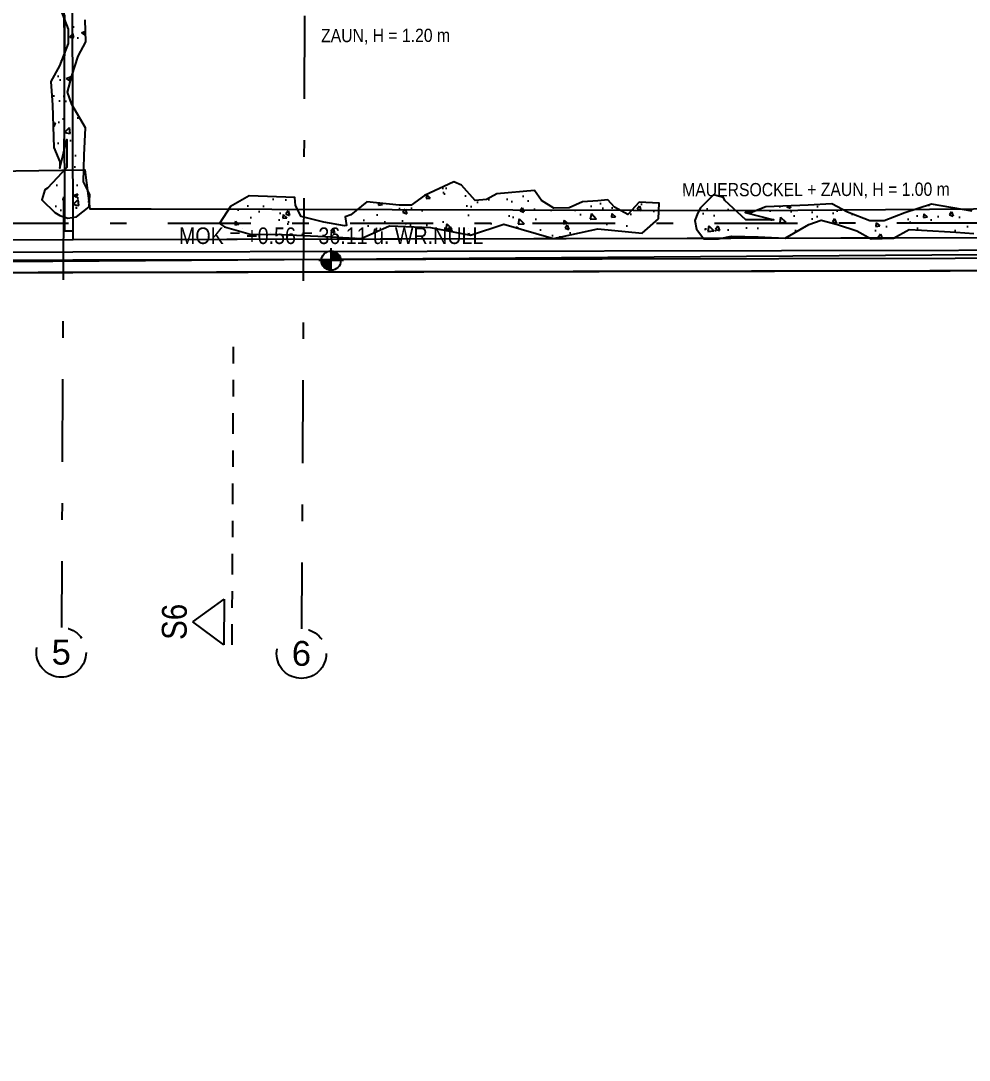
# Model space of a CAD drawing. Header units: millimetres. Extents: x 2639 to 2717, y 1476 to 1588.
# Drawn here: x 2664.61 to 2670.34, y 1527.91 to 1534.18 of the extents above; entities that cross this region are included whole.
import ezdxf
from ezdxf.enums import TextEntityAlignment as Align

# ---------------------------------------------------------------- set-up
doc = ezdxf.new("R2010")
doc.units = ezdxf.units.MM
for name, pattern in [('DASHDOT', [1, 0.5, -0.25, 0, -0.25]), ('STRICHPUNKT', [1, 0.5, -0.25, 0, -0.25]), ('STRICHPUNKTX2', [2, 1, -0.5, 0, -0.5])]:
    doc.linetypes.add(name, pattern=pattern)
doc.layers.add('00_HLP-G00-LEG-M0', color=6, linetype='Continuous', plot=False)
for name, color, linetype in [('01-SCH-G00-LEG-M0', 8, 'STRICHPUNKTX2'), ('01-SYM-G00-Leg-M0', 8, 'Continuous'), ('01-TXT---------M0', 1, 'Continuous'), ('02-ANS-G00-LEG-M0', 8, 'Continuous'), ('02-AXO-G00-LEG-M0', 8, 'STRICHPUNKT'), ('02-DIM-G00-LEG-ACHSEN', 8, 'Continuous'), ('02-FIL-G00-LEG-GRÜN', 72, 'Continuous'), ('02-TXT-G00-LEG-M0', 8, 'Continuous'), ('07-TXT---------M0', 8, 'Continuous'), ('09-VER-G00-LEG-GRUNDSTÜCKSGRENZE', 161, 'Continuous'), ('09-WEG_G00-LEG-M0', 8, 'Continuous')]:
    doc.layers.add(name, color=color, linetype=linetype)
doc.styles.add('ARIAL', font='arial.ttf', dxfattribs={"width": 0.85})
doc.styles.get("Standard").update_dxf_attribs({"font": 'arial.ttf'})
doc.dimstyles.new('pp chromy&schneider', dxfattribs={"dimscale": 0.005, "dimtxt": 25, "dimasz": 10, "dimexe": 0, "dimexo": 0, "dimgap": 5, "dimtad": 1, "dimdec": 1, "dimlfac": 100, "dimrnd": 0.1, "dimzin": 9, "dimdsep": 46, "dimtxsty": 'ARIAL', "dimblk": 'c&s kote', "dimcen": 0, "dimse1": 1, "dimse2": 1, "dimclrd": 8, "dimclrt": 8, "dimadec": 0, "dimazin": 0, "dimtfac": 0.75, "dimtdec": 1, "dimtix": 1, "dimtmove": 2, "dimatfit": 0, "dimldrblk": 'NONE', "dimfxl": 1, "dimtolj": 1, "dimlwd": -1, "dimarcsym": 0})

# ---------------------------------------------------------------- blocks, each defined once
blk = doc.blocks.new('schnittführung')
at = {"color": 4, "linetype": 'DASHDOT', "ltscale": 0.25}
blk.add_line((0.2375, -0.1378), (0.2375, 1.6622), dxfattribs=at)
blk.add_line((0.2375, -0.1378), (0.2375, 1.6622), dxfattribs=at)
blk.add_line((0.2375, -0.1378), (0.2375, 1.6622), dxfattribs=at)
at = {"color": 4}
blk.add_lwpolyline([(0.1875, 0.1378), (0.1875, -0.1378), (0, 0)], close=True, dxfattribs=at)
at = {"layer": '07-TXT---------M0', "color": 9, "style": 'ARIAL', "text_generation_flag": 6, "width": 0.85}
blk.add_attdef('SCHNITT', text='', height=0.15, rotation=270, dxfattribs=at).set_placement((-0.0373, 0), align=Align.CENTER)
blk = doc.blocks.new('01-HK1')
for p, q in [((-0.0005, -0.0742), (-0.0005, 0.0742)), ((0.0737, 0), (-0.0747, 0))]:
    blk.add_line(p, q)
blk.add_circle((-0.0005, 0), 0.0586)
for points in [[(-0.0005, 0.0586), (0.0409, 0.0414), (-0.0005, 0)], [(-0.0005, 0), (0.0581, 0), (0.0409, 0.0414)], [(-0.0591, 0), (-0.0419, -0.0414), (-0.0005, 0)], [(-0.0419, -0.0414), (-0.0005, -0.0586), (-0.0005, 0)]]:
    blk.add_solid(points)
at = {"layer": '01-TXT---------M0', "color": 8, "style": 'ARIAL', "width": 0.85}
blk.add_attdef('HEIGHT', text='', height=0.1, dxfattribs=at).set_placement((0, 0.2), align=Align.TOP_CENTER)
blk = doc.blocks.new('c&s kote')
at = {"color": 8}
for p, q in [((0, -2), (0, 2)), ((0, 2), (0, -2)), ((-2, 0), (2, 0)), ((2, 0), (-2, 0))]:
    blk.add_line(p, q, dxfattribs=at)
blk.add_circle((0, 0), 0.5, dxfattribs=at)
blk = doc.blocks.new('*D2775')
at = {"layer": '02-DIM-G00-LEG-ACHSEN', "color": 8, "transparency": 16777216}
blk.add_arc((2650.9769, 1550.4284), 0.7781, 93.38974, 176.76181, dxfattribs=at)
at = {"layer": 'Defpoints', "color": 0, "transparency": 16777216}
for p in [(2650.99, 1552.9895), (2650.5884, 1551.1026), (2666.8077, 1550.5511), (2645.7881, 1550.3882), (2650.8756, 1530.5898)]:
    blk.add_point(p, dxfattribs=at)
at = {"layer": '02-DIM-G00-LEG-ACHSEN', "color": 8, "transparency": 16777216, "xscale": 0.05, "yscale": 0.05, "zscale": 0.05}
for p, rotation in [((2650.9809, 1551.2065), 1.54864684764933), ((2650.1988, 1550.4224), 268.6029117767915)]:
    blk.add_blockref('c&s kote', p, dxfattribs=dict(at, rotation=rotation))
at = {"layer": '02-DIM-G00-LEG-ACHSEN', "color": 8, "transparency": 16777216, "insert": (2650.4888, 1550.9152), "char_height": 0.125, "attachment_point": 5, "rotation": 225.07578, "style": 'ARIAL'}
blk.add_mtext('\\A1;90.74°', dxfattribs=at)
blk = doc.blocks.new('_None')
blk = doc.blocks.new('*D2777')
at = {"layer": '02-DIM-G00-LEG-ACHSEN', "color": 8, "transparency": 16777216}
blk.add_arc((2650.9575, 1546.622), 0.4872, 95.5897, 173.8254, dxfattribs=at)
at = {"layer": 'Defpoints', "color": 0, "transparency": 16777216}
for p in [(2650.99, 1552.9895), (2650.716, 1547.0452), (2645.769, 1546.6485), (2666.7873, 1546.5412), (2650.8756, 1530.5898)]:
    blk.add_point(p, dxfattribs=at)
at = {"layer": '02-DIM-G00-LEG-ACHSEN', "color": 8, "transparency": 16777216, "xscale": 0.05, "yscale": 0.05, "zscale": 0.05}
for p, rotation in [((2650.96, 1547.1093), 2.64862386707063), ((2650.4702, 1546.6245), 266.766474768712)]:
    blk.add_blockref('c&s kote', p, dxfattribs=dict(at, rotation=rotation))
at = {"layer": '02-DIM-G00-LEG-ACHSEN', "color": 8, "transparency": 16777216, "insert": (2650.6772, 1546.9052), "char_height": 0.125, "attachment_point": 5, "rotation": 224.70755, "style": 'ARIAL'}
blk.add_mtext('\\A1;90.00°', dxfattribs=at)

msp = doc.modelspace()

# ---------------------------------------------------------------- hatches: boundary and pattern name
at = {"layer": '02-FIL-G00-LEG-GRÜN'}
h = msp.add_hatch(dxfattribs=at)
h.set_pattern_fill('AR-CONC', color=256, scale=0.0015, angle=107.04654, style=0)
h.set_pattern_definition([(50.1423, (2675.27823, 1543.35074), (0.2733355, -0.0232298), [0.028575, -0.314325]), (355.1423, (2675.27823, 1543.35074), (-0.053576, 0.286453), [0.02286, -0.25146]), (100.5933, (2675.301, 1543.3488), (0.2197607, 0.2632217), [0.024285, -0.267135]), (46.3265, (2675.27804, 1543.42694), (0.406774, -0.0620534), [0.042862, -0.471487]), (96.778, (2675.31193, 1543.42177), (0.355183, 0.372022), [0.036428, -0.400703]), (351.3263, (2675.27804, 1543.42694), (0.355184, 0.372021), [0.03429, -0.37719]), (21.1423, (2675.31618, 1543.40798), (0.2278026, -0.152833), [0.028575, -0.314325]), (326.1423, (2675.31618, 1543.40798), (0.0920166, 0.2765113), [0.02286, -0.25146]), (71.5937, (2675.33517, 1543.39525), (0.3198185, 0.123679), [0.024285, -0.267135]), (37.6423, (2675.278225, 1543.35074), (0.0043179, 0.1268437), [0, -0.248412, 0, -0.25527, 0, -0.2524125]), (7.6423, (2675.27823, 1543.35074), (0.099856, 0.1505193), [0, -0.145542, 0, -0.242697, 0, -0.0962025]), (327.6423, (2675.19326, 1543.35053), (0.2034066, -0.00808795), [0, -0.09525, 0, -0.29718, 0, -0.394335]), (317.6423, (2675.15516, 1543.35043), (0.2220984, 0.0386915), [0, -0.123825, 0, -0.197358, 0, -0.280035])])
h.paths.add_polyline_path([(2664.9546, 1534.807), (2664.838, 1534.6639), (2664.7953, 1534.4171), (2664.8477, 1534.2572), (2664.8956, 1534.1318), (2664.8958, 1534.0452), (2664.8442, 1533.911), (2664.7925, 1533.8156), (2664.8015, 1533.6729), (2664.8108, 1533.4176), (2664.8457, 1533.3311), (2664.8457, 1533.2922), (2664.8886, 1533.4654), (2664.889, 1533.2966), (2664.7724, 1533.1708), (2664.7551, 1533.1621), (2664.738, 1533.1015), (2664.8161, 1533.0238), (2664.8465, 1533.0066), (2664.8941, 1532.9894), (2664.9461, 1532.9982), (2665.0238, 1533.0589), (2665.028, 1533.1325), (2664.9888, 1533.2103), (2664.9928, 1533.3704), (2665.001, 1533.5349), (2664.9184, 1533.6775), (2664.8922, 1533.751), (2664.918, 1533.8506), (2664.9566, 1533.9675), (2665.0041, 1534.0542), (2664.9994, 1534.1883), (2664.9472, 1534.2834), (2664.9513, 1534.3569), (2664.9638, 1534.5647), (2664.9722, 1534.6729), (2665.0326, 1534.7466)])
h = msp.add_hatch(dxfattribs=at)
h.set_pattern_fill('AR-CONC', color=256, scale=0.0015, angle=14.28664, style=0)
h.set_pattern_definition([(317.3824, (2673.5444, 1522.27964), (-0.0363642, -0.2719), [0.028575, -0.314325]), (262.3824, (2673.5444, 1522.27964), (0.2887, 0.039721), [0.02286, -0.25146]), (7.8334, (2673.54137, 1522.25698), (0.2523347, -0.23218), [0.024285, -0.267135]), (313.5666, (2673.62052, 1522.27616), (-0.081568, -0.403314), [0.042862, -0.471488]), (4.018, (2673.61373, 1522.24255), (0.354488, -0.372685), [0.036428, -0.400702]), (258.5664, (2673.62052, 1522.27616), (0.354487, -0.372685), [0.03429, -0.37719]), (288.3824, (2673.59975, 1522.23897), (-0.1636246, -0.2201793), [0.028575, -0.314325]), (233.3824, (2673.59975, 1522.23897), (0.27176, -0.105224), [0.02286, -0.25146]), (338.8338, (2673.58612, 1522.22062), (0.108136, -0.325403), [0.024285, -0.267135]), (304.8824, (2673.5444, 1522.27964), (0.1264886, -0.0104205), [0, -0.248412, 0, -0.25527, 0, -0.2524125]), (274.8824, (2673.5444, 1522.27964), (0.1455366, -0.1069878), [0, -0.145542, 0, -0.242697, 0, -0.0962025]), (234.8824, (2673.54828, 1522.36451), (-0.01787275, -0.2027812), [0, -0.09525, 0, -0.29718, 0, -0.394335]), (224.8824, (2673.55002, 1522.40257), (0.0279524, -0.2237038), [0, -0.123825, 0, -0.197358, 0, -0.280035])])
h.paths.add_polyline_path([(2668.4602, 1532.9854), (2668.4646, 1533.0813), (2668.3444, 1533.0868), (2668.2747, 1533.0131), (2668.1946, 1533.057), (2668.1547, 1533.1007), (2668.0933, 1533.0948), (2668.0022, 1533.0885), (2667.922, 1533.0519), (2667.8294, 1533.0509), (2667.7546, 1533.0963), (2667.712, 1533.1576), (2667.4842, 1533.1362), (2667.422, 1533.1036), (2667.3529, 1533.0964), (2667.2713, 1533.1896), (2667.224, 1533.2089), (2667.0485, 1533.1276), (2666.9667, 1533.0694), (2666.8946, 1533.0692), (2666.6995, 1533.0885), (2666.6032, 1533.0103), (2666.5682, 1532.9982), (2666.5762, 1532.9462), (2666.5657, 1532.9433), (2666.4396, 1532.9662), (2666.3037, 1533), (2666.2689, 1533.0669), (2666.2642, 1533.1153), (2665.9889, 1533.1244), (2665.876, 1533.0607), (2665.8094, 1532.9572), (2665.8394, 1532.9386), (2665.9955, 1532.8937), (2666.1879, 1532.8917), (2666.4451, 1532.88), (2666.6645, 1532.8665), (2666.8365, 1532.9446), (2667.0834, 1532.9333), (2667.3254, 1532.8879), (2667.5263, 1532.9534), (2667.8263, 1532.8684), (2668.0935, 1532.925), (2668.3615, 1532.8989)])
h = msp.add_hatch(dxfattribs=at)
h.set_pattern_fill('AR-CONC', color=256, scale=0.0015, angle=17.04654, style=0)
h.set_pattern_definition([(320.1423, (2679.04173, 1522.59148), (-0.0232298, -0.2733355), [0.028575, -0.314325]), (265.1423, (2679.04173, 1522.59148), (0.286453, 0.053576), [0.02286, -0.25146]), (10.5933, (2679.0398, 1522.5687), (0.2632217, -0.2197607), [0.024285, -0.267135]), (316.3265, (2679.11793, 1522.59167), (-0.0620534, -0.406774), [0.042862, -0.471488]), (6.778, (2679.11276, 1522.55777), (0.372022, -0.355183), [0.036428, -0.400703]), (261.3263, (2679.11793, 1522.59167), (0.372021, -0.355184), [0.03429, -0.37719]), (291.1423, (2679.09898, 1522.55352), (-0.152833, -0.2278026), [0.028575, -0.314325]), (236.1423, (2679.09898, 1522.55352), (0.2765113, -0.0920166), [0.02286, -0.25146]), (341.5937, (2679.08624, 1522.53454), (0.123679, -0.3198185), [0.024285, -0.267135]), (307.6423, (2679.04173, 1522.59148), (0.1268437, -0.0043179), [0, -0.248412, 0, -0.25527, 0, -0.2524125]), (277.6423, (2679.04173, 1522.59148), (0.1505193, -0.099856), [0, -0.145542, 0, -0.242697, 0, -0.0962025]), (237.6423, (2679.04152, 1522.67645), (-0.00808795, -0.2034066), [0, -0.09525, 0, -0.29718, 0, -0.394335]), (227.6423, (2679.04143, 1522.71454), (0.0386915, -0.2220984), [0, -0.123825, 0, -0.197358, 0, -0.280035])])
h.paths.add_polyline_path([(2670.498, 1532.9151), (2670.3549, 1533.0317), (2670.1081, 1533.0744), (2669.9482, 1533.022), (2669.8228, 1532.9741), (2669.7362, 1532.9739), (2669.602, 1533.0255), (2669.5066, 1533.0772), (2669.3639, 1533.0682), (2669.1086, 1533.0589), (2669.0221, 1533.0241), (2668.9832, 1533.024), (2669.1564, 1532.9811), (2668.9876, 1532.9807), (2668.8618, 1533.0973), (2668.8531, 1533.1146), (2668.7925, 1533.1317), (2668.7148, 1533.0536), (2668.6976, 1533.0233), (2668.6804, 1532.9756), (2668.6892, 1532.9236), (2668.7346, 1532.8655), (2668.8234, 1532.8657), (2668.9013, 1532.8809), (2669.0614, 1532.8769), (2669.2259, 1532.8687), (2669.3685, 1532.9513), (2669.442, 1532.9775), (2669.5416, 1532.9517), (2669.6585, 1532.9131), (2669.7452, 1532.8657), (2669.8793, 1532.8703), (2669.9744, 1532.9225), (2670.0479, 1532.9184), (2670.2557, 1532.9059), (2670.3639, 1532.8975), (2670.4621, 1532.8688)])

# ---------------------------------------------------------------- linework, layer by layer
at = {"layer": '00_HLP-G00-LEG-M0'}
for points in [[(2664.8477, 1534.2572), (2664.8956, 1534.1318), (2664.8958, 1534.0452), (2664.8442, 1533.911), (2664.7925, 1533.8156), (2664.8015, 1533.6729), (2664.8108, 1533.4176), (2664.8457, 1533.3311), (2664.8457, 1533.2922), (2664.8886, 1533.4654), (2664.889, 1533.2966), (2664.7724, 1533.1708), (2664.7551, 1533.1621), (2664.738, 1533.1015), (2664.8161, 1533.0238), (2664.8465, 1533.0066), (2664.8941, 1532.9894), (2664.9461, 1532.9982), (2665.0238, 1533.0589), (2665.028, 1533.1325), (2664.9888, 1533.2103), (2664.9928, 1533.3704), (2665.001, 1533.5349), (2664.9184, 1533.6775), (2664.8922, 1533.751), (2664.918, 1533.8506), (2664.9566, 1533.9675), (2665.0041, 1534.0542), (2664.9994, 1534.1883)], [(2660.3476, 1532.69), (2660.3403, 1533.1596), (2662.7913, 1533.1893), (2664.4398, 1533.2092), (2664.4398, 1533.2748), (2664.9977, 1533.2815), (2665.0268, 1533.0471), (2665.3977, 1533.0461), (2669.0363, 1533.0373), (2671.6883, 1533.0562), (2672.8032, 1533.06), (2672.7941, 1533.4914), (2673.4371, 1533.4956), (2673.4395, 1533.1829), (2674.3083, 1533.1829), (2675.9544, 1533.1983), (2677.479, 1533.2083), (2678.1118, 1533.2105), (2678.1167, 1532.4258), (2678.1057, 1530.2136), (2678.0855, 1526.1282)], [(2670.3549, 1533.0317), (2670.1081, 1533.0744), (2669.9482, 1533.022), (2669.8228, 1532.9741), (2669.7362, 1532.9739), (2669.602, 1533.0255), (2669.5066, 1533.0772), (2669.3639, 1533.0682), (2669.1086, 1533.0589), (2669.0221, 1533.0241), (2668.9832, 1533.024), (2669.1564, 1532.9811), (2668.9876, 1532.9807), (2668.8618, 1533.0973), (2668.8531, 1533.1146), (2668.7925, 1533.1317), (2668.7148, 1533.0536), (2668.6976, 1533.0233), (2668.6804, 1532.9756), (2668.6892, 1532.9236), (2668.7346, 1532.8655), (2668.8234, 1532.8657), (2668.9013, 1532.8809), (2669.0614, 1532.8769), (2669.2259, 1532.8687), (2669.3685, 1532.9513), (2669.442, 1532.9775), (2669.5416, 1532.9517), (2669.6585, 1532.9131), (2669.7452, 1532.8657), (2669.8793, 1532.8703), (2669.9744, 1532.9225), (2670.0479, 1532.9184), (2670.2557, 1532.9059), (2670.3639, 1532.8975)], [(2677.5905, 1523.2559), (2677.6254, 1528.6476), (2677.6524, 1532.8203), (2669.552, 1532.7624), (2661.4516, 1532.7045)]]:
    msp.add_lwpolyline(points, dxfattribs=at)
msp.add_lwpolyline([(2668.4602, 1532.9854), (2668.4646, 1533.0813), (2668.3444, 1533.0868), (2668.2747, 1533.0131), (2668.1946, 1533.057), (2668.1547, 1533.1007), (2668.0933, 1533.0948), (2668.0022, 1533.0885), (2667.922, 1533.0519), (2667.8294, 1533.0509), (2667.7546, 1533.0963), (2667.712, 1533.1576), (2667.4842, 1533.1362), (2667.422, 1533.1036), (2667.3529, 1533.0964), (2667.2713, 1533.1896), (2667.224, 1533.2089), (2667.0485, 1533.1276), (2666.9667, 1533.0694), (2666.8946, 1533.0692), (2666.6995, 1533.0885), (2666.6032, 1533.0103), (2666.5682, 1532.9982), (2666.5762, 1532.9462), (2666.5657, 1532.9433), (2666.4396, 1532.9662), (2666.3037, 1533), (2666.2689, 1533.0669), (2666.2642, 1533.1153), (2665.9889, 1533.1244), (2665.876, 1533.0607), (2665.8094, 1532.9572), (2665.8394, 1532.9386), (2665.9955, 1532.8937), (2666.1879, 1532.8917), (2666.4451, 1532.88), (2666.6645, 1532.8665), (2666.8365, 1532.9446), (2667.0834, 1532.9333), (2667.3254, 1532.8879), (2667.5263, 1532.9534), (2667.8263, 1532.8684), (2668.0935, 1532.925), (2668.3615, 1532.8989)], close=True, dxfattribs=at)
at = {"layer": '02-ANS-G00-LEG-M0'}
msp.add_line((2664.9266, 1532.8624), (2687.72, 1532.9056), dxfattribs=at)
for points in [[(2662.586, 1532.8579), (2664.9251, 1532.8624), (2677.8347, 1532.8869), (2677.8111, 1525.1344), (2677.8049, 1523.2344)], [(2662.6361, 1532.783), (2664.9253, 1532.7874), (2677.7595, 1532.8117), (2677.7361, 1525.2347), (2677.7301, 1523.2847), (2677.6801, 1523.2848), (2677.6861, 1525.2348), (2677.7094, 1532.7616), (2664.9254, 1532.7374), (2662.6362, 1532.733), (2662.6361, 1532.783)], [(2662.5863, 1532.6579), (2664.9255, 1532.6624), (2677.6341, 1532.6865), (2677.6111, 1525.2351), (2677.6049, 1523.2351)]]:
    msp.add_lwpolyline(points, dxfattribs=at)
at = {"layer": '02-AXO-G00-LEG-M0'}
for points in [[(2664.9698, 1552.9182), (2664.8555, 1530.5185)], [(2666.4198, 1552.9108), (2666.3054, 1530.5111)], [(2645.6991, 1532.9551), (2678.638, 1532.9634)]]:
    msp.add_lwpolyline(points, dxfattribs=at)
for centre in [(2664.8547, 1530.3685), (2666.3047, 1530.3611)]:
    msp.add_circle(centre, 0.15, dxfattribs=at)
at = {"layer": '09-VER-G00-LEG-GRUNDSTÜCKSGRENZE'}
msp.add_lwpolyline([(2705.1999, 1502.4117), (2694.0369, 1502.539), (2677.5417, 1502.7425), (2677.6341, 1532.6865), (2650.7161, 1532.6354), (2650.5861, 1532.6361), (2650.6686, 1548.8038), (2650.6784, 1550.7161), (2665.6721, 1550.8323), (2688.0349, 1550.8878), (2687.9172, 1532.7053), (2688.0514, 1532.7062), (2705.1999, 1532.7388)], close=True, dxfattribs=at)
at = {"layer": '09-WEG_G00-LEG-M0'}
for p, q in [((2664.9127, 1537.825), (2664.925, 1532.8624)), ((2664.9249, 1532.9124), (2664.8749, 1532.9123))]:
    msp.add_line(p, q, dxfattribs=at)
for points in [[(2664.8627, 1537.8249), (2664.8749, 1532.9123)], [(2677.6341, 1532.6865), (2664.9255, 1532.6624)]]:
    msp.add_lwpolyline(points, dxfattribs=at)

# ---------------------------------------------------------------- block references
at = {"layer": '01-SCH-G00-LEG-M0', "rotation": 359.7075493262362}
msp.add_blockref('schnittführung', (2665.6496, 1530.5522), dxfattribs=at).add_auto_attribs({'SCHNITT': 'S6'})
at = {"layer": '01-SYM-G00-Leg-M0', "rotation": 4.1274855072e-05}
msp.add_blockref('01-HK1', (2666.4845, 1532.7341), dxfattribs=at).add_auto_attribs({'HEIGHT': 'MOK = +0.56 = 36.11 ü. WR.NULL'})

# ---------------------------------------------------------------- texts
at = {"layer": '02-AXO-G00-LEG-M0', "char_height": 0.15, "width": 0.2467, "attachment_point": 5, "rotation": 359.7075}
for s, insert in [('{\\fArial|b0|i0|c0|p34;5}', (2664.8547, 1530.3685)), ('{\\fArial|b0|i0|c0|p34;6}', (2666.3047, 1530.3611))]:
    msp.add_mtext(s, dxfattribs=dict(at, insert=insert))
at = {"layer": '02-TXT-G00-LEG-M0', "style": 'ARIAL', "width": 0.85}
for s, p in [('ZAUN, H = 1.20 m', (2666.4236, 1534.0287)), ('MAUERSOCKEL + ZAUN, H = 1.00 m', (2668.6037, 1533.0975))]:
    msp.add_text(s, height=0.08, rotation=0.1423, dxfattribs=at).set_placement(p, align=Align.BOTTOM_LEFT)

# ---------------------------------------------------------------- dimensions: what is measured, and where the dimension line sits
at = {"layer": '02-DIM-G00-LEG-ACHSEN'}
for base, line1, picture, middle in [((2650.716, 1547.0452), ((2666.7873, 1546.5412), (2645.769, 1546.6485)), '*D2777', (2650.6772, 1546.9052)), ((2650.5884, 1551.1026), ((2645.7881, 1550.3882), (2666.8077, 1550.5511)), '*D2775', (2650.4888, 1550.9152))]:
    dim = msp.add_angular_dim_2l(base=base, line1=line1, line2=((2650.99, 1552.9895), (2650.8756, 1530.5898)), dimstyle='pp chromy&schneider', override={"dimzin": 8, "dimadec": 2}, dxfattribs=at)
    dim.commit()
    dim.dimension.update_dxf_attribs({"geometry": picture, "text_midpoint": middle})

doc.saveas('drawing.dxf')
